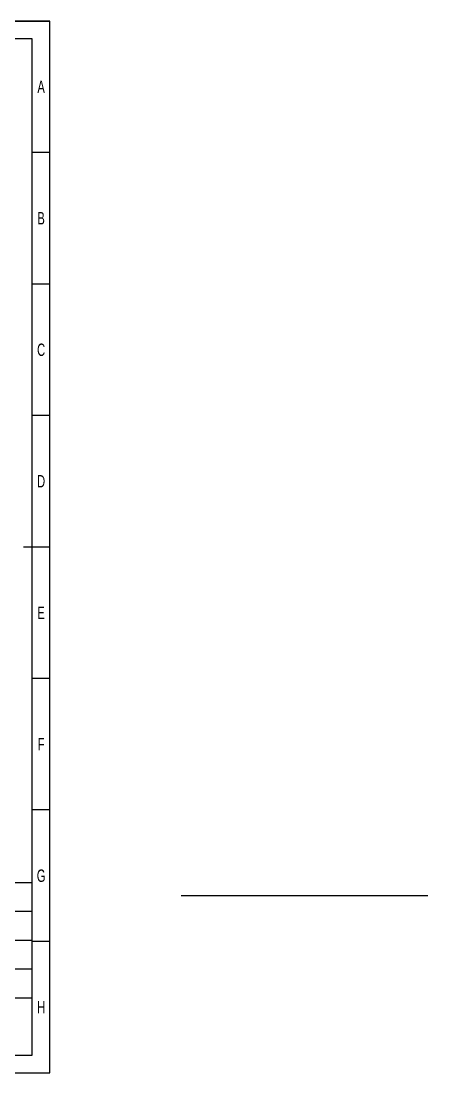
# Model space of a CAD drawing. Header units: millimetres. Extents: x 0 to 591, y 0 to 333.
# Drawn here: x 462.6 to 591.3, y 0 to 333.2 of the extents above; entities that cross this region are included whole.
import ezdxf

# ---------------------------------------------------------------- set-up
doc = ezdxf.new("R2010")
doc.units = ezdxf.units.MM
doc.header["$LTSCALE"] = 25.945205
doc.layers.get('0').update_dxf_attribs({"linetype": 'CONTINUOUS'})
doc.layers.add('dim', color=7, linetype='CONTINUOUS')
doc.styles.add('TEXTSTYLE_6', font='txt', dxfattribs={"width": 0.67})

msp = doc.modelspace()

# ---------------------------------------------------------------- linework, layer by layer
at = {"color": 7, "linetype": 'Continuous'}
for p, q in [((0, 333.185), (471.731, 333.185)), ((471.731, 0), (471.731, 333.185)), ((0, 0), (471.731, 0))]:
    msp.add_line(p, q, dxfattribs=at)
at = {"color": 4, "linetype": 'Continuous'}
msp.add_line((591.268, 56.066), (513.176, 56.066), dxfattribs=at)
at = {"layer": 'dim', "color": 84, "linetype": 'Continuous', "true_color": 0x269900}
for p, q in [((471.731, 333.185), (0, 333.185)), ((471.731, 0), (471.731, 333.185)), ((466.122, 327.575), (5.609, 327.575)), ((466.122, 60.352), (466.122, 327.575)), ((471.731, 291.536), (466.122, 291.536)), ((471.731, 249.888), (466.122, 249.888)), ((471.731, 208.24), (466.122, 208.24)), ((471.731, 166.592), (463.317, 166.592)), ((471.731, 124.944), (466.122, 124.944)), ((471.731, 83.296), (466.122, 83.296)), ((471.731, 41.648), (466.122, 41.648)), ((5.609, 5.609), (466.122, 5.609)), ((0, 0), (471.731, 0))]:
    msp.add_line(p, q, dxfattribs=at)
at = {"layer": 'dim', "color": 4, "linetype": 'Continuous'}
for p, q in [((385.264, 60.352), (466.122, 60.352)), ((231.326, 51.215), (466.122, 51.215)), ((231.326, 42.078), (466.122, 42.078)), ((385.264, 32.941), (466.122, 32.941)), ((231.326, 23.804), (466.122, 23.804))]:
    msp.add_line(p, q, dxfattribs=at)
at = {"layer": 'dim', "color": 82, "linetype": 'Continuous', "true_color": 0x33cc00}
msp.add_line((466.122, 5.609), (466.122, 60.352), dxfattribs=at)

# ---------------------------------------------------------------- texts
at = {"layer": 'dim', "color": 84, "linetype": 'Continuous', "true_color": 0x269900, "char_height": 3.926, "width": 2.6307, "attachment_point": 2, "line_spacing_factor": 0.6, "style": 'TEXTSTYLE_6'}
for s, insert in [('A', (468.926, 314.324)), ('B', (468.926, 272.676)), ('C', (468.926, 231.028)), ('D', (468.926, 189.38)), ('E', (468.926, 147.731)), ('F', (468.926, 106.083)), ('G', (468.926, 64.435)), ('H', (468.926, 22.787))]:
    msp.add_mtext(s, dxfattribs=dict(at, insert=insert))

doc.saveas('drawing.dxf')
